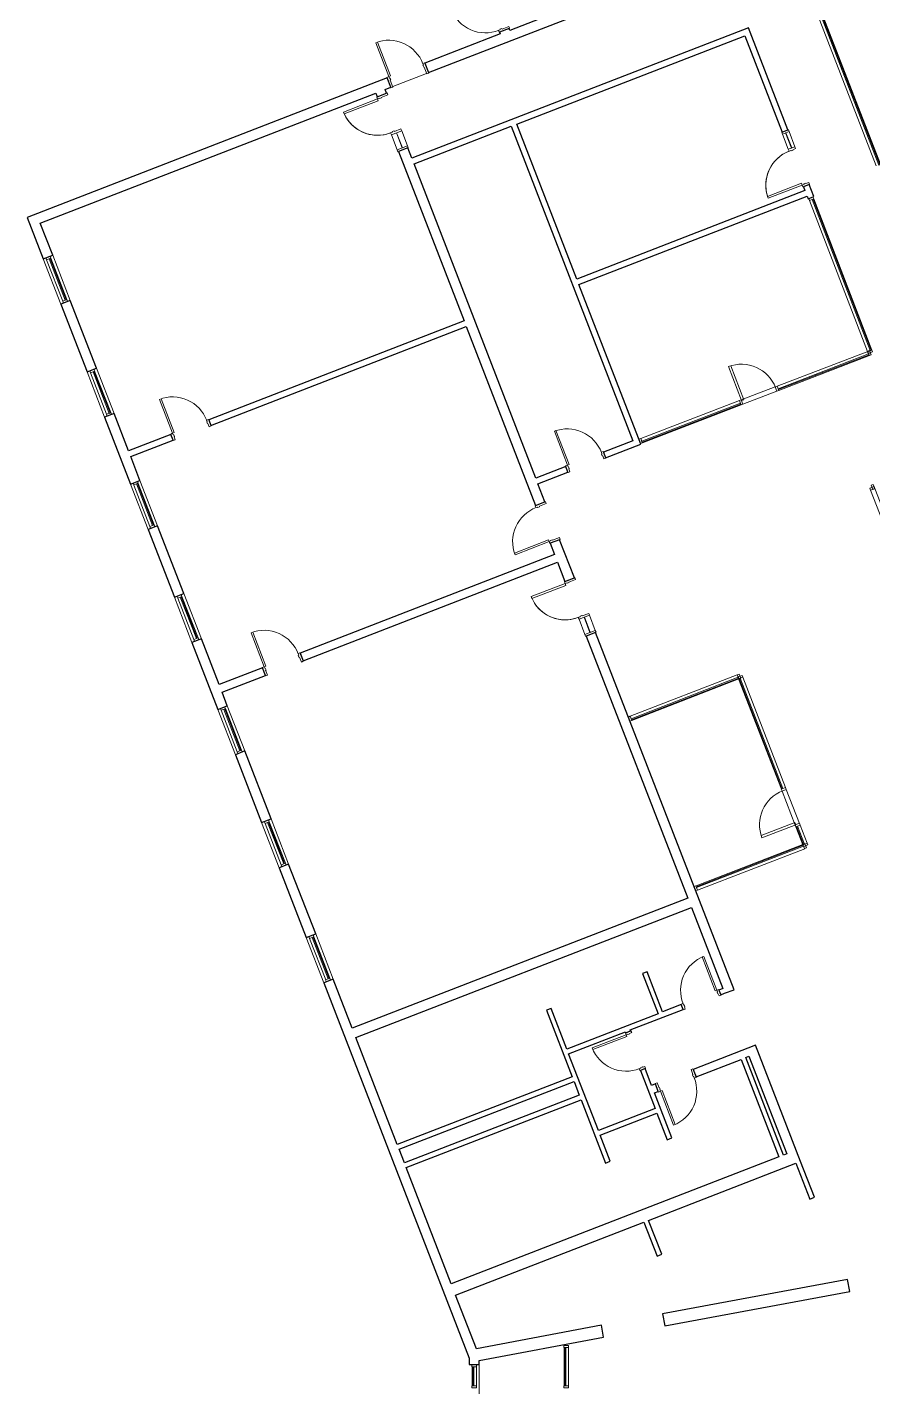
# Model space of a CAD drawing. Header units: inches. Extents: x -805 to 1035, y -5106 to -727.
# Drawn here: x -715 to 121, y -2757 to -1412 of the extents above; entities that cross this region are included whole.
import ezdxf

# ---------------------------------------------------------------- set-up
doc = ezdxf.new("R2010")
doc.units = ezdxf.units.IN
doc.header["$MEASUREMENT"] = 0
for name, color, linetype, lineweight in [('A-DOOR', 31, 'Continuous', 9), ('A-DOOR-FRAM', 31, 'Continuous', 15), ('A-FLOR', 192, 'Continuous', 9), ('A-GLAZ-CURT', 52, 'Continuous', 9), ('A-GLAZ-CWMG', 51, 'Continuous', 9), ('A-WALL', 113, 'Continuous', 9), ('I-WALL', 2, 'Continuous', 9)]:
    doc.layers.add(name, color=color, linetype=linetype, lineweight=lineweight)

# ---------------------------------------------------------------- blocks, each defined once
blk = doc.blocks.new('Rectangular Mullion - 4 1_2_ x 2_ Rectangular_CE_-5186047-LEVEL 1 - Map Export')
at = {"layer": 'A-GLAZ-CWMG', "lineweight": 15}
for p, q in [((-2, 2.25), (0, 2.25)), ((-2, -2.25), (-2, 2.25)), ((0, 2.25), (0, -2.25)), ((0, -2.25), (-2, -2.25))]:
    blk.add_line(p, q, dxfattribs=at)
blk = doc.blocks.new('System Panel - zGlazed-5186077-LEVEL 1 - Map Export')
at = {"layer": 'A-GLAZ-CURT'}
for p, q in [((19, 1.5), (-19, 1.5)), ((-19, 1.5), (-19, 0.5)), ((-19, 0.5), (19, 0.5)), ((19, 0.5), (19, 1.5))]:
    blk.add_line(p, q, dxfattribs=at)
blk = doc.blocks.new('Rectangular Mullion - 4 1_2_ x 2_ Rectangular_CE_-5147111-LEVEL 1 - Map Export')
at = {"layer": 'A-GLAZ-CWMG'}
for p, q in [((-184.1, -2718.4), (-184.1, -2756.4)), ((-179.6, -2718.4), (-179.6, -2756.4))]:
    blk.add_line(p, q, dxfattribs=at)
blk = doc.blocks.new('Rectangular Mullion - 4 1_2_ x 2_ Rectangular_CE_-5186050-LEVEL 1 - Map Export')
at = {"layer": 'A-GLAZ-CWMG', "lineweight": 15}
for p, q in [((-1, 2.25), (1, 2.25)), ((-1, -2.25), (-1, 2.25)), ((1, 2.25), (1, -2.25)), ((1, -2.25), (-1, -2.25))]:
    blk.add_line(p, q, dxfattribs=at)
blk = doc.blocks.new('System Panel - zGlazed-5186080-LEVEL 1 - Map Export')
at = {"layer": 'A-GLAZ-CURT'}
for p, q in [((9.5, 1.5), (-9.5, 1.5)), ((-9.5, 1.5), (-9.5, 0.5)), ((-9.5, 0.5), (9.5, 0.5)), ((9.5, 0.5), (9.5, 1.5))]:
    blk.add_line(p, q, dxfattribs=at)
blk = doc.blocks.new('Rectangular Mullion - 4 1_2_ x 2_ Rectangular_CE_-5147334-LEVEL 1 - Map Export')
at = {"layer": 'A-GLAZ-CWMG'}
for p, q in [((-275.1, -2737.4), (-275.1, -2756.4)), ((-270.6, -2737.4), (-270.6, -2756.4))]:
    blk.add_line(p, q, dxfattribs=at)
blk = doc.blocks.new('Door-Single_CE_ - HM Door-2_ HM Frame-5154046-LEVEL 1 - Map Export')
at = {"layer": 'A-DOOR'}
for p, q in [((16.25, -39.5), (16.25, -3.5)), ((16.25, -3.5), (18, -3.5)), ((18, -3.5), (18, -39.5)), ((18, -39.5), (16.25, -39.5))]:
    blk.add_line(p, q, dxfattribs=at)
at = {"layer": 'A-DOOR', "lineweight": 15}
for p, q in [((16.25, -39.5), (16.25, -3.5)), ((18, -3.5), (16.25, -3.5)), ((18, -3.5), (18, -39.5)), ((18, -39.5), (16.25, -39.5))]:
    blk.add_line(p, q, dxfattribs=at)
at = {"layer": 'A-DOOR'}
blk.add_arc((18, -3.5), 36, 179.5, 270, dxfattribs=at)
blk.add_arc((18, -3.5), 36, 179.5, 270, dxfattribs=at)
blk.add_arc((18, -3.5), 36, 179.5, 270, dxfattribs=at)
blk.add_arc((18, -3.5), 36, 179.5, 270, dxfattribs=at)
at = {"layer": 'A-DOOR-FRAM'}
for p, q in [((-20, 3.5), (-18, 3.5)), ((-20, -3.5), (-20, 3.5)), ((-18, 3.5), (-18, 0.25)), ((-18, 0.25), (-17.5, 0.25)), ((-17.5, 0.25), (-17.5, -1.75)), ((17.5, 0.25), (18, 0.25)), ((17.5, -1.75), (17.5, 0.25)), ((18, 3.5), (20, 3.5)), ((18, 0.25), (18, 3.5)), ((20, 3.5), (20, -3.5)), ((-18, -3.5), (-20, -3.5)), ((-18, -1.75), (-18, -3.5)), ((-17.5, -1.75), (-18, -1.75)), ((18, -1.75), (17.5, -1.75)), ((18, -3.5), (18, -1.75)), ((20, -3.5), (18, -3.5))]:
    blk.add_line(p, q, dxfattribs=at)
blk = doc.blocks.new('Door-Single_CE_ - HM Door-2_ HM Frame-5154135-LEVEL 1 - Map Export')
at = {"layer": 'A-DOOR'}
for p, q in [((16.25, -40.5), (16.25, -4.5)), ((16.25, -4.5), (18, -4.5)), ((18, -4.5), (18, -40.5)), ((18, -40.5), (16.25, -40.5))]:
    blk.add_line(p, q, dxfattribs=at)
at = {"layer": 'A-DOOR', "lineweight": 15}
for p, q in [((16.25, -40.5), (16.25, -4.5)), ((18, -4.5), (16.25, -4.5)), ((18, -4.5), (18, -40.5)), ((18, -40.5), (16.25, -40.5))]:
    blk.add_line(p, q, dxfattribs=at)
at = {"layer": 'A-DOOR'}
blk.add_arc((18, -4.5), 36, 179.5, 270, dxfattribs=at)
blk.add_arc((18, -4.5), 36, 179.5, 270, dxfattribs=at)
blk.add_arc((18, -4.5), 36, 179.5, 270, dxfattribs=at)
blk.add_arc((18, -4.5), 36, 179.5, 270, dxfattribs=at)
at = {"layer": 'A-DOOR-FRAM'}
for p, q in [((-20, 4.5), (-18, 4.5)), ((-20, -4.5), (-20, 4.5)), ((-18, 4.5), (-18, -0.75)), ((18, 4.5), (20, 4.5)), ((18, -0.75), (18, 4.5)), ((20, 4.5), (20, -4.5)), ((-18, -4.5), (-20, -4.5)), ((-18, -0.75), (-17.5, -0.75)), ((-18, -2.75), (-18, -4.5)), ((-17.5, -2.75), (-18, -2.75)), ((-17.5, -0.75), (-17.5, -2.75)), ((17.5, -0.75), (18, -0.75)), ((17.5, -2.75), (17.5, -0.75)), ((18, -2.75), (17.5, -2.75)), ((18, -4.5), (18, -2.75)), ((20, -4.5), (18, -4.5))]:
    blk.add_line(p, q, dxfattribs=at)
blk = doc.blocks.new('Door-Single_CE_ - HM Door-2_ HM Frame-5141952-LEVEL 1 - Map Export')
at = {"layer": 'A-DOOR'}
for p, q in [((18, 41.5), (16.25, 41.5)), ((16.25, 41.5), (16.25, 5.5)), ((18, 5.5), (18, 41.5)), ((16.25, 5.5), (18, 5.5))]:
    blk.add_line(p, q, dxfattribs=at)
at = {"layer": 'A-DOOR', "lineweight": 15}
for p, q in [((18, 41.5), (16.25, 41.5)), ((16.25, 41.5), (16.25, 5.5)), ((18, 5.5), (18, 41.5)), ((18, 5.5), (16.25, 5.5))]:
    blk.add_line(p, q, dxfattribs=at)
at = {"layer": 'A-DOOR'}
blk.add_arc((18, 5.5), 36, 90, 180.5, dxfattribs=at)
blk.add_arc((18, 5.5), 36, 90, 180.5, dxfattribs=at)
blk.add_arc((18, 5.5), 36, 90, 180.5, dxfattribs=at)
blk.add_arc((18, 5.5), 36, 90, 180.5, dxfattribs=at)
at = {"layer": 'A-DOOR-FRAM'}
for p, q in [((-18, 5.5), (-20, 5.5)), ((-20, 5.5), (-20, -5.5)), ((-18, 3.75), (-18, 5.5)), ((-17.5, 3.75), (-18, 3.75)), ((-18, -5.5), (-18, 1.75)), ((-18, 1.75), (-17.5, 1.75)), ((-17.5, 1.75), (-17.5, 3.75)), ((18, 3.75), (17.5, 3.75)), ((17.5, 3.75), (17.5, 1.75)), ((17.5, 1.75), (18, 1.75)), ((20, 5.5), (18, 5.5)), ((18, 5.5), (18, 3.75)), ((18, 1.75), (18, -5.5)), ((20, -5.5), (20, 5.5)), ((-20, -5.5), (-18, -5.5)), ((18, -5.5), (20, -5.5))]:
    blk.add_line(p, q, dxfattribs=at)
blk = doc.blocks.new('System Panel - zGlazed-5186082-LEVEL 1 - Map Export')
at = {"layer": 'A-GLAZ-CURT'}
for p, q in [((80.1, 1.5), (-80.1, 1.5)), ((-80.1, 1.5), (-80.1, 0.5)), ((-80.1, 0.5), (80.1, 0.5)), ((80.1, 0.5), (80.1, 1.5))]:
    blk.add_line(p, q, dxfattribs=at)
blk = doc.blocks.new('Rectangular Mullion - 4 1_2_ x 2_ Rectangular_CE_-5157360-LEVEL 1 - Map Export')
at = {"layer": 'A-GLAZ-CWMG'}
for p, q in [((116.2, -1733.4), (58.8, -1583.8)), ((120.4, -1731.8), (63, -1582.2))]:
    blk.add_line(p, q, dxfattribs=at)
blk = doc.blocks.new('Rectangular Mullion - 4 1_2_ x 2_ Rectangular_CE_-5186048-LEVEL 1 - Map Export')
at = {"layer": 'A-GLAZ-CWMG', "lineweight": 15}
for p, q in [((0, 2.25), (-2, 2.25)), ((-2, 2.25), (-2, -2.25)), ((0, -2.25), (0, 2.25)), ((-2, -2.25), (0, -2.25))]:
    blk.add_line(p, q, dxfattribs=at)
blk = doc.blocks.new('System Panel - zGlazed-5186083-LEVEL 1 - Map Export')
at = {"layer": 'A-GLAZ-CURT'}
for p, q in [((48, 1.5), (-48, 1.5)), ((-48, 1.5), (-48, 0.5)), ((-48, 0.5), (48, 0.5)), ((48, 0.5), (48, 1.5))]:
    blk.add_line(p, q, dxfattribs=at)
blk = doc.blocks.new('Rectangular Mullion - 4 1_2_ x 2_ Rectangular_CE_-5163534-LEVEL 1 - Map Export')
at = {"layer": 'A-GLAZ-CWMG'}
for p, q in [((26.7, -1767.5), (116.4, -1733.1)), ((28.3, -1771.7), (118, -1737.3))]:
    blk.add_line(p, q, dxfattribs=at)
blk = doc.blocks.new('System Panel - zGlazed-5186084-LEVEL 1 - Map Export')
at = {"layer": 'A-GLAZ-CURT'}
for p, q in [((56.8, 1.5), (-56.8, 1.5)), ((-56.8, 1.5), (-56.8, 0.5)), ((-56.8, 0.5), (56.8, 0.5)), ((56.8, 0.5), (56.8, 1.5))]:
    blk.add_line(p, q, dxfattribs=at)
blk = doc.blocks.new('Rectangular Mullion - 4 1_2_ x 2_ Rectangular_CE_-5158682-LEVEL 1 - Map Export')
at = {"layer": 'A-GLAZ-CWMG'}
for p, q in [((52.3, -2220.9), (-53.5, -2261.9)), ((54, -2225.1), (-51.9, -2266.1))]:
    blk.add_line(p, q, dxfattribs=at)
blk = doc.blocks.new('Rectangular Mullion - 4 1_2_ x 2_ Rectangular_CE_-5163359-LEVEL 1 - Map Export')
at = {"layer": 'A-GLAZ-CWMG'}
for p, q in [((162.9, -1970.5), (123.4, -1868.8)), ((158.7, -1972.2), (119.2, -1870.4))]:
    blk.add_line(p, q, dxfattribs=at)
blk = doc.blocks.new('Door-Single_CE_ - HM Door-2_ HM Frame-5141001-LEVEL 1 - Map Export')
at = {"layer": 'A-DOOR'}
for p, q in [((16.25, -41.5), (16.25, -5.5)), ((16.25, -5.5), (18, -5.5)), ((18, -5.5), (18, -41.5)), ((18, -41.5), (16.25, -41.5))]:
    blk.add_line(p, q, dxfattribs=at)
at = {"layer": 'A-DOOR', "lineweight": 15}
for p, q in [((16.25, -41.5), (16.25, -5.5)), ((18, -5.5), (16.25, -5.5)), ((18, -5.5), (18, -41.5)), ((18, -41.5), (16.25, -41.5))]:
    blk.add_line(p, q, dxfattribs=at)
at = {"layer": 'A-DOOR'}
blk.add_arc((18, -5.5), 36, 179.5, 270, dxfattribs=at)
blk.add_arc((18, -5.5), 36, 179.5, 270, dxfattribs=at)
blk.add_arc((18, -5.5), 36, 179.5, 270, dxfattribs=at)
blk.add_arc((18, -5.5), 36, 179.5, 270, dxfattribs=at)
at = {"layer": 'A-DOOR-FRAM'}
for p, q in [((-20, 5.5), (-18, 5.5)), ((-20, -5.5), (-20, 5.5)), ((-18, 5.5), (-18, -1.75)), ((18, 5.5), (20, 5.5)), ((18, -1.75), (18, 5.5)), ((20, 5.5), (20, -5.5)), ((-18, -5.5), (-20, -5.5)), ((-18, -1.75), (-17.5, -1.75)), ((-18, -3.75), (-18, -5.5)), ((-17.5, -3.75), (-18, -3.75)), ((-17.5, -1.75), (-17.5, -3.75)), ((17.5, -1.75), (18, -1.75)), ((17.5, -3.75), (17.5, -1.75)), ((18, -3.75), (17.5, -3.75)), ((18, -5.5), (18, -3.75)), ((20, -5.5), (18, -5.5))]:
    blk.add_line(p, q, dxfattribs=at)
blk = doc.blocks.new('Door-Single-Sidelite_CE_ - WD Door-2_ HM Frame-Sidelite-5142881-LEVEL 1 - Map Export')
at = {"layer": 'A-DOOR'}
for p, q in [((18, 41.5), (16, 41.5)), ((16, 41.5), (16, 5.5)), ((18, 5.5), (18, 41.5)), ((16, 5.5), (18, 5.5))]:
    blk.add_line(p, q, dxfattribs=at)
at = {"layer": 'A-DOOR', "lineweight": 15}
for p, q in [((-20, 0.125), (-36, 0.125)), ((-36, 0.125), (-36, -0.125)), ((-20, -0.125), (-20, 0.125)), ((-36, -0.125), (-20, -0.125))]:
    blk.add_line(p, q, dxfattribs=at)
at = {"layer": 'A-DOOR'}
for start, end in [(93.210272, 180.5), (90, 179.5)]:
    blk.add_arc((18, 5.5), 36, start, end, dxfattribs=at)
at = {"layer": 'A-DOOR-FRAM'}
for p, q in [((-36, 5.5), (-38, 5.5)), ((-38, 5.5), (-38, -5.5)), ((-36, -5.5), (-36, 5.5)), ((-18, 5.5), (-20, 5.5)), ((-20, 5.5), (-20, -5.5)), ((-18, 3.5), (-18, 5.5)), ((-17.5, 3.5), (-18, 3.5)), ((-18, -5.5), (-18, 1.5)), ((-18, 1.5), (-17.5, 1.5)), ((-17.5, 1.5), (-17.5, 3.5)), ((18, 3.5), (17.5, 3.5)), ((17.5, 3.5), (17.5, 1.5)), ((17.5, 1.5), (18, 1.5)), ((20, 5.5), (18, 5.5)), ((18, 5.5), (18, 3.5)), ((18, 1.5), (18, -5.5)), ((20, -5.5), (20, 5.5)), ((-38, -5.5), (-36, -5.5)), ((-20, -5.5), (-18, -5.5)), ((18, -5.5), (20, -5.5))]:
    blk.add_line(p, q, dxfattribs=at)
at = {"layer": 'A-DOOR-FRAM', "lineweight": 9}
for p, q in [((-36, 5.5), (-20, 5.5)), ((-20, -5.5), (-36, -5.5))]:
    blk.add_line(p, q, dxfattribs=at)
blk = doc.blocks.new('Door-Single_CE_ - HM Door-2_ HM Frame-5141171-LEVEL 1 - Map Export')
at = {"layer": 'A-DOOR'}
for p, q in [((18, 39), (16.25, 39)), ((16.25, 39), (16.25, 3)), ((18, 3), (18, 39)), ((16.25, 3), (18, 3))]:
    blk.add_line(p, q, dxfattribs=at)
at = {"layer": 'A-DOOR', "lineweight": 15}
for p, q in [((18, 39), (16.25, 39)), ((16.25, 39), (16.25, 3)), ((18, 3), (18, 39)), ((18, 3), (16.25, 3))]:
    blk.add_line(p, q, dxfattribs=at)
at = {"layer": 'A-DOOR'}
blk.add_arc((18, 3), 36, 90, 180.5, dxfattribs=at)
blk.add_arc((18, 3), 36, 90, 180.5, dxfattribs=at)
blk.add_arc((18, 3), 36, 90, 180.5, dxfattribs=at)
blk.add_arc((18, 3), 36, 90, 180.5, dxfattribs=at)
at = {"layer": 'A-DOOR-FRAM'}
for p, q in [((-18, 3), (-20, 3)), ((-20, 3), (-20, -3)), ((-18, 1.25), (-18, 3)), ((-17.5, 1.25), (-18, 1.25)), ((-17.5, -0.75), (-17.5, 1.25)), ((18, 1.25), (17.5, 1.25)), ((17.5, 1.25), (17.5, -0.75)), ((20, 3), (18, 3)), ((18, 3), (18, 1.25)), ((20, -3), (20, 3)), ((-20, -3), (-18, -3)), ((-18, -3), (-18, -0.75)), ((-18, -0.75), (-17.5, -0.75)), ((17.5, -0.75), (18, -0.75)), ((18, -0.75), (18, -3)), ((18, -3), (20, -3))]:
    blk.add_line(p, q, dxfattribs=at)
blk = doc.blocks.new('Door-Single_CE_ - HM Door-2_ HM Frame-5141589-LEVEL 1 - Map Export')
at = {"layer": 'A-DOOR'}
for p, q in [((18, 40.5), (16.25, 40.5)), ((16.25, 40.5), (16.25, 4.5)), ((18, 4.5), (18, 40.5)), ((16.25, 4.5), (18, 4.5))]:
    blk.add_line(p, q, dxfattribs=at)
at = {"layer": 'A-DOOR', "lineweight": 15}
for p, q in [((18, 40.5), (16.25, 40.5)), ((16.25, 40.5), (16.25, 4.5)), ((18, 4.5), (18, 40.5)), ((18, 4.5), (16.25, 4.5))]:
    blk.add_line(p, q, dxfattribs=at)
at = {"layer": 'A-DOOR'}
blk.add_arc((18, 4.5), 36, 90, 180.5, dxfattribs=at)
blk.add_arc((18, 4.5), 36, 90, 180.5, dxfattribs=at)
blk.add_arc((18, 4.5), 36, 90, 180.5, dxfattribs=at)
blk.add_arc((18, 4.5), 36, 90, 180.5, dxfattribs=at)
at = {"layer": 'A-DOOR-FRAM'}
for p, q in [((-18, 4.5), (-20, 4.5)), ((-20, 4.5), (-20, -4.5)), ((-18, 2.75), (-18, 4.5)), ((-17.5, 2.75), (-18, 2.75)), ((-18, -4.5), (-18, 0.75)), ((-18, 0.75), (-17.5, 0.75)), ((-17.5, 0.75), (-17.5, 2.75)), ((18, 2.75), (17.5, 2.75)), ((17.5, 2.75), (17.5, 0.75)), ((17.5, 0.75), (18, 0.75)), ((20, 4.5), (18, 4.5)), ((18, 4.5), (18, 2.75)), ((18, 0.75), (18, -4.5)), ((20, -4.5), (20, 4.5)), ((-20, -4.5), (-18, -4.5)), ((18, -4.5), (20, -4.5))]:
    blk.add_line(p, q, dxfattribs=at)
blk = doc.blocks.new('CW-Single_CE_ - Medium Style-5186091-LEVEL 1 - Map Export')
at = {"layer": 'A-DOOR', "lineweight": 15}
for p, q in [((-18, 37.5), (-18, 1.5)), ((-15.5, 37.5), (-18, 37.5)), ((-15.5, 1.5), (-15.5, 37.5)), ((-18, 1.5), (-15.5, 1.5))]:
    blk.add_line(p, q, dxfattribs=at)
at = {"layer": 'A-DOOR'}
blk.add_arc((-18, 1.5), 36, 360, 90, dxfattribs=at)
blk = doc.blocks.new('Rectangular Mullion - 4 1_2_ x 2_ Rectangular_CE_-5163591-LEVEL 1 - Map Export')
at = {"layer": 'A-GLAZ-CWMG'}
for p, q in [((-8.7, -1781.1), (24.9, -1768.2)), ((-7.1, -1785.3), (26.5, -1772.4))]:
    blk.add_line(p, q, dxfattribs=at)
blk = doc.blocks.new('System Panel - zGlazed-5186092-LEVEL 1 - Map Export')
at = {"layer": 'A-GLAZ-CURT'}
for p, q in [((52.3, 1.5), (-52.3, 1.5)), ((-52.3, 1.5), (-52.3, 0.5)), ((-52.3, 0.5), (52.3, 0.5)), ((52.3, 0.5), (52.3, 1.5))]:
    blk.add_line(p, q, dxfattribs=at)
blk = doc.blocks.new('Rectangular Mullion - 4 1_2_ x 2_ Rectangular_CE_-5163593-LEVEL 1 - Map Export')
at = {"layer": 'A-GLAZ-CWMG'}
for p, q in [((-108.2, -1819.3), (-10.6, -1781.8)), ((-106.6, -1823.5), (-9, -1786))]:
    blk.add_line(p, q, dxfattribs=at)
blk = doc.blocks.new('Door-Single-Sidelite_CE_ - WD Door-2_ HM Frame-Sidelite-5163765-LEVEL 1 - Map Export')
at = {"layer": 'A-DOOR', "lineweight": 15}
for p, q in [((-36, -0.125), (-36, 0.125)), ((-36, 0.125), (-20, 0.125)), ((-20, 0.125), (-20, -0.125)), ((-20, -0.125), (-36, -0.125))]:
    blk.add_line(p, q, dxfattribs=at)
at = {"layer": 'A-DOOR'}
for p, q in [((16, -3.5), (18, -3.5)), ((16, -39.5), (16, -3.5)), ((18, -3.5), (18, -39.5)), ((18, -39.5), (16, -39.5))]:
    blk.add_line(p, q, dxfattribs=at)
for start, end in [(179.5, 266.789728), (180.5, 270)]:
    blk.add_arc((18, -3.5), 36, start, end, dxfattribs=at)
at = {"layer": 'A-DOOR-FRAM'}
for p, q in [((-38, 3.5), (-36, 3.5)), ((-38, -3.5), (-38, 3.5)), ((-36, 3.5), (-36, -3.5)), ((-20, 3.5), (-18, 3.5)), ((-20, -3.5), (-20, 3.5)), ((-18, 3.5), (-18, 0.5)), ((-18, 0.5), (-17.5, 0.5)), ((-17.5, 0.5), (-17.5, -1.5)), ((17.5, 0.5), (18, 0.5)), ((17.5, -1.5), (17.5, 0.5)), ((18, 3.5), (20, 3.5)), ((18, 0.5), (18, 3.5)), ((20, 3.5), (20, -3.5)), ((-36, -3.5), (-38, -3.5)), ((-18, -3.5), (-20, -3.5)), ((-18, -1.5), (-18, -3.5)), ((-17.5, -1.5), (-18, -1.5)), ((18, -1.5), (17.5, -1.5)), ((18, -3.5), (18, -1.5)), ((20, -3.5), (18, -3.5))]:
    blk.add_line(p, q, dxfattribs=at)
at = {"layer": 'A-DOOR-FRAM', "lineweight": 9}
for p, q in [((-20, 3.5), (-36, 3.5)), ((-36, -3.5), (-20, -3.5))]:
    blk.add_line(p, q, dxfattribs=at)
blk = doc.blocks.new('System Panel - zGlazed-5186093-LEVEL 1 - Map Export')
at = {"layer": 'A-GLAZ-CURT'}
for p, q in [((103.6, 1.5), (-103.6, 1.5)), ((-103.6, 1.5), (-103.6, 0.5)), ((-103.6, 0.5), (103.6, 0.5)), ((103.6, 0.5), (103.6, 1.5))]:
    blk.add_line(p, q, dxfattribs=at)
blk = doc.blocks.new('Rectangular Mullion - 4 1_2_ x 2_ Rectangular_CE_-5163865-LEVEL 1 - Map Export')
at = {"layer": 'A-GLAZ-CWMG'}
for p, q in [((124.8, -1549.7), (50, -1356.6)), ((129, -1548.1), (54.2, -1355))]:
    blk.add_line(p, q, dxfattribs=at)
blk = doc.blocks.new('System Panel - zGlazed-5186063-LEVEL 1 - Map Export')
at = {"layer": 'A-GLAZ-CURT'}
for p, q in [((22, 1.5), (-22, 1.5)), ((-22, 1.5), (-22, 0.5)), ((-22, 0.5), (22, 0.5)), ((22, 0.5), (22, 1.5))]:
    blk.add_line(p, q, dxfattribs=at)
blk = doc.blocks.new('Rectangular Mullion - 4 1_2_ x 2_ Rectangular_CE_-5142176-LEVEL 1 - Map Export')
at = {"layer": 'A-GLAZ-CWMG'}
for p, q in [((891.3, -2940.1), (891.3, -2896.1)), ((895.8, -2940.1), (895.8, -2896.1))]:
    blk.add_line(p, q, dxfattribs=at)
blk = doc.blocks.new('Rectangular Mullion - 4 1_2_ x 2_ Rectangular_CE_-5186064-LEVEL 1 - Map Export')
at = {"layer": 'A-GLAZ-CWMG', "lineweight": 15}
for p, q in [((-2, 2.25), (0, 2.25)), ((-2, -2.25), (-2, 2.25)), ((0, 2.25), (0, -2.25)), ((0, -2.25), (-2, -2.25))]:
    blk.add_line(p, q, dxfattribs=at)
blk = doc.blocks.new('Rectangular Mullion - 4 1_2_ x 2_ Rectangular_CE_-5186065-LEVEL 1 - Map Export')
at = {"layer": 'A-GLAZ-CWMG', "lineweight": 15}
for p, q in [((0, 2.25), (-2, 2.25)), ((-2, 2.25), (-2, -2.25)), ((0, -2.25), (0, 2.25)), ((-2, -2.25), (0, -2.25))]:
    blk.add_line(p, q, dxfattribs=at)
blk = doc.blocks.new('System Panel - zGlazed-5189260-LEVEL 1 - Map Export')
at = {"layer": 'A-GLAZ-CURT'}
for p, q in [((58.5, 1.5), (-58.5, 1.5)), ((-58.5, 1.5), (-58.5, 0.5)), ((-58.5, 0.5), (58.5, 0.5)), ((58.5, 0.5), (58.5, 1.5))]:
    blk.add_line(p, q, dxfattribs=at)
blk = doc.blocks.new('Rectangular Mullion - 4 1_2_ x 2_ Rectangular_CE_-5189258-LEVEL 1 - Map Export')
at = {"layer": 'A-GLAZ-CWMG'}
for p, q in [((-11.4, -2057.1), (30.9, -2166.2)), ((-7.2, -2055.5), (35.1, -2164.5))]:
    blk.add_line(p, q, dxfattribs=at)

msp = doc.modelspace()

# ---------------------------------------------------------------- linework, layer by layer
at = {"layer": 'A-FLOR'}
for p, q in [((-320, -1458.2), (-353.5, -1471.2)), ((-267.9, -2735.4), (-267.9, -2854.4))]:
    msp.add_line(p, q, dxfattribs=at)
at = {"layer": 'A-WALL', "lineweight": 25}
for p, q in [((-176.7, -1391.9), (-237.7, -1415.6)), ((-318.1, -1457.4), (-173, -1401.2)), ((-1.7, -1413.1), (-334.6, -1542.1)), ((-247.1, -1419.2), (-321.7, -1448.1)), ((-238.5, -1413.7), (-247.8, -1417.3)), ((-247.8, -1417.3), (-247.1, -1419.2)), ((-237.7, -1415.6), (-238.5, -1413.7)), ((-230.9, -1508.4), (-5.2, -1420.9)), ((-5.2, -1420.9), (31.8, -1516.3)), ((37.4, -1514.1), (-1.7, -1413.1)), ((-321.7, -1448.1), (-318.1, -1457.4)), ((-359, -1462.6), (-715.1, -1600.6)), ((-355.4, -1471.9), (-359, -1462.6)), ((-702.2, -1606.3), (-370.3, -1477.7)), ((-370.3, -1477.7), (-368.9, -1481.4)), ((-368.9, -1481.4), (-359.6, -1477.8)), ((-361, -1474.1), (-355.4, -1471.9)), ((-359.6, -1477.8), (-361, -1474.1)), ((-332.4, -1547.7), (-236.5, -1510.5)), ((-236.5, -1510.5), (-116, -1821.5)), ((-171.5, -1661.6), (-230.9, -1508.4)), ((31.8, -1516.3), (37.4, -1514.1)), ((-338.6, -1531.9), (-347.9, -1535.5)), ((-334.6, -1542.1), (-338.6, -1531.9)), ((-347.9, -1535.5), (-283, -1703)), ((-212.1, -1858.4), (-332.4, -1547.7)), ((58.4, -1568.2), (52.8, -1570.3)), ((52.8, -1570.3), (54.2, -1574.1)), ((62.9, -1580), (58.4, -1568.2)), ((54.2, -1574.1), (-171.5, -1661.6)), ((-169.3, -1667.1), (56.4, -1579.7)), ((56.4, -1579.7), (57.3, -1582.2)), ((57.3, -1582.2), (62.9, -1580)), ((-715.1, -1600.6), (-699.2, -1641.6)), ((-689.9, -1638), (-702.2, -1606.3)), ((-699.2, -1641.6), (-689.9, -1638)), ((-108.2, -1824.9), (-169.3, -1667.1)), ((-672.6, -1682.7), (-681.9, -1686.4)), ((-681.9, -1686.4), (-655.9, -1753.5)), ((-646.6, -1749.9), (-672.6, -1682.7)), ((-283, -1703), (-535.6, -1800.9)), ((-533.5, -1806.5), (-280.8, -1708.6)), ((-280.8, -1708.6), (-212.2, -1885.7)), ((-655.9, -1753.5), (-646.6, -1749.9)), ((-629.2, -1794.6), (-638.5, -1798.2)), ((-638.5, -1798.2), (-612.9, -1864.4)), ((-614.9, -1831.6), (-629.2, -1794.6)), ((-535.6, -1800.9), (-533.5, -1806.5)), ((-572.9, -1815.3), (-614.9, -1831.6)), ((-570.8, -1820.9), (-572.9, -1815.3)), ((-612.7, -1837.2), (-570.8, -1820.9)), ((-116, -1821.5), (-145.1, -1832.7)), ((-142.9, -1838.3), (-108.2, -1824.9)), ((-603.6, -1860.8), (-612.7, -1837.2)), ((-145.1, -1832.7), (-142.9, -1838.3)), ((-182.4, -1847), (-212.1, -1858.4)), ((-209.9, -1864), (-180.3, -1852.6)), ((-180.3, -1852.6), (-182.4, -1847)), ((-612.9, -1864.4), (-603.6, -1860.8)), ((-202.9, -1882.1), (-209.9, -1864)), ((-212.2, -1885.7), (-202.9, -1882.1)), ((-586.2, -1905.6), (-595.5, -1909.2)), ((-595.5, -1909.2), (-569.5, -1976.3)), ((-560.2, -1972.7), (-586.2, -1905.6)), ((-188.4, -1919.4), (-197.7, -1923)), ((-197.7, -1923), (-193.4, -1934.2)), ((-173.8, -1957), (-188.4, -1919.4)), ((-193.4, -1934.2), (-445.1, -2031.7)), ((-442.2, -2039.2), (-190.5, -1941.6)), ((-190.5, -1941.6), (-183.2, -1960.6)), ((-183.2, -1960.6), (-173.8, -1957)), ((-569.5, -1976.3), (-560.2, -1972.7)), ((-152.9, -2011.1), (-162.2, -2014.7)), ((-162.2, -2014.7), (-61.7, -2273.9)), ((-15.9, -2364.5), (-152.9, -2011.1)), ((-542.8, -2017.5), (-552.2, -2021.1)), ((-552.2, -2021.1), (-526.5, -2087.3)), ((-525.3, -2062.8), (-542.8, -2017.5)), ((-445.1, -2031.7), (-442.2, -2039.2)), ((-482.4, -2046.2), (-525.3, -2062.8)), ((-522.4, -2070.2), (-479.5, -2053.6)), ((-479.5, -2053.6), (-482.4, -2046.2)), ((-517.2, -2083.7), (-522.4, -2070.2)), ((-526.5, -2087.3), (-517.2, -2083.7)), ((-499.8, -2128.4), (-509.2, -2132.1)), ((-509.2, -2132.1), (-483.2, -2199.2)), ((-473.8, -2195.6), (-499.8, -2128.4)), ((-483.2, -2199.2), (-473.8, -2195.6)), ((-456.5, -2240.3), (-465.8, -2243.9)), ((-465.8, -2243.9), (-439.1, -2312.9)), ((-429.7, -2309.3), (-456.5, -2240.3)), ((-61.7, -2273.9), (-393.6, -2402.5)), ((-390, -2411.9), (-58.1, -2283.2)), ((-58.1, -2283.2), (-27.1, -2363.4)), ((-439.1, -2312.9), (-429.7, -2309.3)), ((-412.4, -2354.1), (-421.7, -2357.7)), ((-421.7, -2357.7), (-277.9, -2728.9)), ((-393.6, -2402.5), (-412.4, -2354.1)), ((-25.2, -2368.1), (-15.9, -2364.5)), ((-349, -2517.7), (-390, -2411.9)), ((5.3, -2419.4), (-56.4, -2443.3)), ((49.9, -2534.4), (5.3, -2419.4)), ((-53.5, -2450.8), (-9, -2433.5)), ((-4.3, -2431.7), (-1.1, -2430.4)), ((-1.1, -2430.4), (36.3, -2526.8)), ((-56.4, -2443.3), (-53.5, -2450.8)), ((-93.7, -2457.8), (-97.4, -2459.2)), ((-90.8, -2465.2), (-93.7, -2457.8)), ((-94.5, -2466.7), (-90.8, -2465.2)), ((-342, -2535.9), (-347.2, -2522.4)), ((36.3, -2526.8), (33, -2528.1)), ((-295.6, -2655.5), (-340.1, -2540.5)), ((28.3, -2529.9), (-295.6, -2655.5)), ((-100.4, -2592.7), (45.3, -2536.2)), ((-291.3, -2666.6), (-105.1, -2594.5)), ((96.4, -2651.2), (-86.5, -2685.2)), ((98.6, -2663), (96.4, -2651.2)), ((-270.8, -2719.6), (-291.3, -2666.6)), ((-84.3, -2697), (98.6, -2663)), ((-86.5, -2685.2), (-84.3, -2697)), ((-147.1, -2696.5), (-270.8, -2719.6)), ((-144.9, -2708.3), (-147.1, -2696.5)), ((-267.9, -2731.2), (-144.9, -2708.3)), ((-277.9, -2728.9), (-277.9, -2735.4)), ((-277.9, -2735.4), (-267.9, -2735.4)), ((-267.9, -2735.4), (-267.9, -2731.2))]:
    msp.add_line(p, q, dxfattribs=at)
at = {"layer": 'A-WALL'}
for p, q in [((-689.9, -1638), (-672.6, -1682.7)), ((-681.9, -1686.4), (-699.2, -1641.6)), ((-638.5, -1798.2), (-655.9, -1753.5)), ((-646.6, -1749.9), (-629.2, -1794.6)), ((-595.5, -1909.2), (-612.9, -1864.4)), ((-603.6, -1860.8), (-586.2, -1905.6)), ((-552.2, -2021.1), (-569.5, -1976.3)), ((-560.2, -1972.7), (-542.8, -2017.5)), ((-517.2, -2083.7), (-499.8, -2128.4)), ((-509.2, -2132.1), (-526.5, -2087.3)), ((-465.8, -2243.9), (-483.2, -2199.2)), ((-473.8, -2195.6), (-456.5, -2240.3)), ((-421.7, -2357.7), (-439.1, -2312.9)), ((-429.7, -2309.3), (-412.4, -2354.1))]:
    msp.add_line(p, q, dxfattribs=at)
at = {"layer": 'I-WALL', "lineweight": 25}
for p, q in [((-101.8, -2346.8), (-106.5, -2348.6)), ((-106.5, -2348.6), (-91.1, -2388.3)), ((-86.5, -2386.5), (-101.8, -2346.8)), ((-27.1, -2363.4), (-30.8, -2364.9)), ((-30.8, -2364.9), (-29, -2369.5)), ((-68.1, -2379.3), (-86.5, -2386.5)), ((-66.3, -2384), (-68.1, -2379.3)), ((-29, -2369.5), (-25.2, -2368.1)), ((-196.8, -2383.1), (-201.5, -2384.9)), ((-201.5, -2384.9), (-176, -2450.7)), ((-181.3, -2423.2), (-196.8, -2383.1)), ((-91.1, -2388.3), (-181.3, -2423.2)), ((-118.7, -2404.3), (-66.3, -2384)), ((-179.5, -2427.9), (-123.4, -2406.1)), ((-123.4, -2406.1), (-123, -2407.1)), ((-123, -2407.1), (-118.3, -2405.2)), ((-118.3, -2405.2), (-118.7, -2404.3)), ((-150.1, -2503.7), (-179.5, -2427.9)), ((-9, -2433.5), (28.3, -2529.9)), ((33, -2528.1), (-4.3, -2431.7)), ((-103.9, -2442.5), (-108.5, -2444.3)), ((-108.5, -2444.3), (-94, -2482)), ((-97.4, -2459.2), (-103.9, -2442.5)), ((-176, -2450.7), (-349, -2517.7)), ((-347.2, -2522.4), (-174.2, -2455.3)), ((-174.2, -2455.3), (-169, -2468.8)), ((-169, -2468.8), (-342, -2535.9)), ((-340.1, -2540.5), (-167.2, -2473.5)), ((-167.2, -2473.5), (-143, -2536)), ((-77.3, -2511.1), (-94.5, -2466.7)), ((-94, -2482), (-150.1, -2503.7)), ((-148.3, -2508.4), (-92.2, -2486.6)), ((-92.2, -2486.6), (-82, -2512.9)), ((-138.3, -2534.2), (-148.3, -2508.4)), ((-82, -2512.9), (-77.3, -2511.1)), ((-143, -2536), (-138.3, -2534.2)), ((45.3, -2536.2), (59, -2571.6)), ((63.7, -2569.8), (49.9, -2534.4)), ((59, -2571.6), (63.7, -2569.8)), ((-105.1, -2594.5), (-92, -2628)), ((-87.4, -2626.2), (-100.4, -2592.7)), ((-92, -2628), (-87.4, -2626.2))]:
    msp.add_line(p, q, dxfattribs=at)

# ---------------------------------------------------------------- block references
at = {"layer": 'A-DOOR'}
for name, p, rotation in [('Door-Single_CE_ - HM Door-2_ HM Frame-5141952-LEVEL 1 - Map Export', (-250.3, -1396.9), 111.1831562176395), ('Door-Single_CE_ - HM Door-2_ HM Frame-5141001-LEVEL 1 - Map Export', (-338.6, -1460), 201.1831562176385), ('Door-Single-Sidelite_CE_ - WD Door-2_ HM Frame-Sidelite-5142881-LEVEL 1 - Map Export', (-357, -1498.2), 111.1831562176384), ('Door-Single-Sidelite_CE_ - WD Door-2_ HM Frame-Sidelite-5163765-LEVEL 1 - Map Export', (48.3, -1550.6), 291.1831562176384), ('Door-Single_CE_ - HM Door-2_ HM Frame-5154046-LEVEL 1 - Map Export', (-553.2, -1810.9), 201.1831562176383), ('Door-Single_CE_ - HM Door-2_ HM Frame-5154046-LEVEL 1 - Map Export', (-162.7, -1842.6), 201), ('Door-Single_CE_ - HM Door-2_ HM Frame-5141001-LEVEL 1 - Map Export', (-200.3, -1902.5), 291.1831562176384), ('Door-Single-Sidelite_CE_ - WD Door-2_ HM Frame-Sidelite-5142881-LEVEL 1 - Map Export', (-171.3, -1977.5), 111.1831562176384), ('Door-Single_CE_ - HM Door-2_ HM Frame-5154135-LEVEL 1 - Map Export', (-462.3, -2042.7), 201.1831562176383), ('Door-Single_CE_ - HM Door-2_ HM Frame-5141171-LEVEL 1 - Map Export', (-48.5, -2374.4), 21.18315621763925), ('Door-Single_CE_ - HM Door-2_ HM Frame-5141171-LEVEL 1 - Map Export', (-113.4, -2424.8), 111.1831562176384), ('Door-Single_CE_ - HM Door-2_ HM Frame-5141589-LEVEL 1 - Map Export', (-73.6, -2454.3), 201.1831562176383)]:
    msp.add_blockref(name, p, dxfattribs=dict(at, rotation=rotation))
at = {"layer": 'A-DOOR', "lineweight": 15}
for p, rotation in [((8.9, -1776.8), 21), ((40.2, -2184), 111.1831562176384)]:
    msp.add_blockref('CW-Single_CE_ - Medium Style-5186091-LEVEL 1 - Map Export', p, dxfattribs=dict(at, rotation=rotation))
at = {"layer": 'A-GLAZ-CURT'}
for name, p, rotation in [('System Panel - zGlazed-5186093-LEVEL 1 - Map Export', (89.5, -1452.4), 291.1831562176385), ('System Panel - zGlazed-5186082-LEVEL 1 - Map Export', (89.6, -1657.8), 291.0000000000001), ('System Panel - zGlazed-5186063-LEVEL 1 - Map Export', (-685.9, -1662.2), 291.1831562176398), ('System Panel - zGlazed-5186083-LEVEL 1 - Map Export', (72.3, -1752.4), 201), ('System Panel - zGlazed-5186063-LEVEL 1 - Map Export', (-642.5, -1774.1), 291.1831562176398), ('System Panel - zGlazed-5186092-LEVEL 1 - Map Export', (-58.6, -1802.7), 201), ('System Panel - zGlazed-5186063-LEVEL 1 - Map Export', (-599.5, -1885), 291.1831562176398), ('System Panel - zGlazed-5186063-LEVEL 1 - Map Export', (-556.2, -1996.9), 291.1831562176398), ('System Panel - zGlazed-5186084-LEVEL 1 - Map Export', (-64.8, -2075.6), 201.1831562176384), ('System Panel - zGlazed-5189260-LEVEL 1 - Map Export', (11.8, -2110.8), 111.1831562176384), ('System Panel - zGlazed-5186063-LEVEL 1 - Map Export', (-513.2, -2107.9), 291.1831562176398), ('System Panel - zGlazed-5186063-LEVEL 1 - Map Export', (-469.8, -2219.8), 291.1831562176398), ('System Panel - zGlazed-5186080-LEVEL 1 - Map Export', (50.8, -2211.5), 111.1831562176384), ('System Panel - zGlazed-5186084-LEVEL 1 - Map Export', (0.2, -2243.5), 21.18315621763835), ('System Panel - zGlazed-5186063-LEVEL 1 - Map Export', (-425.7, -2333.5), 291.1831562176398), ('System Panel - zGlazed-5186077-LEVEL 1 - Map Export', (-181.9, -2737.4), 89.99999999999991), ('System Panel - zGlazed-5186080-LEVEL 1 - Map Export', (-272.9, -2746.9), 90.0000000000001)]:
    msp.add_blockref(name, p, dxfattribs=dict(at, rotation=rotation))
at = {"layer": 'A-GLAZ-CWMG'}
for name in ['Rectangular Mullion - 4 1_2_ x 2_ Rectangular_CE_-5163865-LEVEL 1 - Map Export', 'Rectangular Mullion - 4 1_2_ x 2_ Rectangular_CE_-5157360-LEVEL 1 - Map Export', 'Rectangular Mullion - 4 1_2_ x 2_ Rectangular_CE_-5163534-LEVEL 1 - Map Export', 'Rectangular Mullion - 4 1_2_ x 2_ Rectangular_CE_-5163591-LEVEL 1 - Map Export', 'Rectangular Mullion - 4 1_2_ x 2_ Rectangular_CE_-5163593-LEVEL 1 - Map Export', 'Rectangular Mullion - 4 1_2_ x 2_ Rectangular_CE_-5163359-LEVEL 1 - Map Export', 'Rectangular Mullion - 4 1_2_ x 2_ Rectangular_CE_-5189258-LEVEL 1 - Map Export', 'Rectangular Mullion - 4 1_2_ x 2_ Rectangular_CE_-5158682-LEVEL 1 - Map Export', 'Rectangular Mullion - 4 1_2_ x 2_ Rectangular_CE_-5147111-LEVEL 1 - Map Export', 'Rectangular Mullion - 4 1_2_ x 2_ Rectangular_CE_-5147334-LEVEL 1 - Map Export']:
    msp.add_blockref(name, (0, 0), dxfattribs=at)
for name, p, rotation in [('Rectangular Mullion - 4 1_2_ x 2_ Rectangular_CE_-5186048-LEVEL 1 - Map Export', (60.1, -1581.1), 111.0000000000001), ('Rectangular Mullion - 4 1_2_ x 2_ Rectangular_CE_-5186065-LEVEL 1 - Map Export', (-694.6, -1639.8), 111.1831562176397), ('Rectangular Mullion - 4 1_2_ x 2_ Rectangular_CE_-5142176-LEVEL 1 - Map Export', (-2573.5, 735.9), 21.18315621763967), ('Rectangular Mullion - 4 1_2_ x 2_ Rectangular_CE_-5186048-LEVEL 1 - Map Export', (119, -1734.5), 21), ('Rectangular Mullion - 4 1_2_ x 2_ Rectangular_CE_-5186065-LEVEL 1 - Map Export', (-651.2, -1751.7), 111.1831562176397), ('Rectangular Mullion - 4 1_2_ x 2_ Rectangular_CE_-5142176-LEVEL 1 - Map Export', (-2530.2, 624), 21.18315621763967), ('Rectangular Mullion - 4 1_2_ x 2_ Rectangular_CE_-5186065-LEVEL 1 - Map Export', (-608.2, -1862.6), 111.1831562176397), ('Rectangular Mullion - 4 1_2_ x 2_ Rectangular_CE_-5142176-LEVEL 1 - Map Export', (-2487.2, 513), 21.18315621763967), ('Rectangular Mullion - 4 1_2_ x 2_ Rectangular_CE_-5186048-LEVEL 1 - Map Export', (120.6, -1867.7), 111.1831562176391), ('Rectangular Mullion - 4 1_2_ x 2_ Rectangular_CE_-5186065-LEVEL 1 - Map Export', (-564.9, -1974.5), 111.1831562176397), ('Rectangular Mullion - 4 1_2_ x 2_ Rectangular_CE_-5142176-LEVEL 1 - Map Export', (-2443.8, 401.2), 21.18315621763967), ('Rectangular Mullion - 4 1_2_ x 2_ Rectangular_CE_-5158682-LEVEL 1 - Map Export', (-64.6, -4319.1), 180), ('Rectangular Mullion - 4 1_2_ x 2_ Rectangular_CE_-5186048-LEVEL 1 - Map Export', (-10, -2054.4), 21.18315621763837), ('Rectangular Mullion - 4 1_2_ x 2_ Rectangular_CE_-5186065-LEVEL 1 - Map Export', (-521.9, -2085.5), 111.1831562176397), ('Rectangular Mullion - 4 1_2_ x 2_ Rectangular_CE_-5142176-LEVEL 1 - Map Export', (-2400.8, 290.2), 21.18315621763967), ('Rectangular Mullion - 4 1_2_ x 2_ Rectangular_CE_-5163591-LEVEL 1 - Map Export', (1816.9, -2169.5), 270.1831562176385), ('Rectangular Mullion - 4 1_2_ x 2_ Rectangular_CE_-5186065-LEVEL 1 - Map Export', (-478.5, -2197.4), 111.1831562176397), ('Rectangular Mullion - 4 1_2_ x 2_ Rectangular_CE_-5142176-LEVEL 1 - Map Export', (-2357.4, 178.3), 21.18315621763967), ('Rectangular Mullion - 4 1_2_ x 2_ Rectangular_CE_-5147334-LEVEL 1 - Map Export', (-687.3, 448.4), 21.18315621763844), ('Rectangular Mullion - 4 1_2_ x 2_ Rectangular_CE_-5186048-LEVEL 1 - Map Export', (55, -2222.2), 291.1831562176384), ('Rectangular Mullion - 4 1_2_ x 2_ Rectangular_CE_-5186048-LEVEL 1 - Map Export', (-54.6, -2264.7), 201.1831562176384), ('Rectangular Mullion - 4 1_2_ x 2_ Rectangular_CE_-5186065-LEVEL 1 - Map Export', (-434.4, -2311.1), 111.1831562176397), ('Rectangular Mullion - 4 1_2_ x 2_ Rectangular_CE_-5142176-LEVEL 1 - Map Export', (-2313.3, 64.5), 21.18315621763967)]:
    msp.add_blockref(name, p, dxfattribs=dict(at, rotation=rotation))
at = {"layer": 'A-GLAZ-CWMG', "extrusion": (0, 0, -1)}
for name, p, rotation in [('Rectangular Mullion - 4 1_2_ x 2_ Rectangular_CE_-5186064-LEVEL 1 - Map Export', (677.2, -1684.5), 248.8168437823603), ('Rectangular Mullion - 4 1_2_ x 2_ Rectangular_CE_-5186047-LEVEL 1 - Map Export', (-119, -1734.5), 248.9999999999999), ('Rectangular Mullion - 4 1_2_ x 2_ Rectangular_CE_-5186050-LEVEL 1 - Map Export', (-26.6, -1770), 339), ('Rectangular Mullion - 4 1_2_ x 2_ Rectangular_CE_-5186050-LEVEL 1 - Map Export', (8.9, -1783.6), 339), ('Rectangular Mullion - 4 1_2_ x 2_ Rectangular_CE_-5186064-LEVEL 1 - Map Export', (633.9, -1796.4), 248.8168437823603), ('Rectangular Mullion - 4 1_2_ x 2_ Rectangular_CE_-5186047-LEVEL 1 - Map Export', (109.3, -1822.1), 339), ('Rectangular Mullion - 4 1_2_ x 2_ Rectangular_CE_-5186047-LEVEL 1 - Map Export', (-120.6, -1867.7), 338.816843782361), ('Rectangular Mullion - 4 1_2_ x 2_ Rectangular_CE_-5186064-LEVEL 1 - Map Export', (590.9, -1907.4), 248.8168437823603), ('Rectangular Mullion - 4 1_2_ x 2_ Rectangular_CE_-5186064-LEVEL 1 - Map Export', (547.5, -2019.3), 248.8168437823603), ('Rectangular Mullion - 4 1_2_ x 2_ Rectangular_CE_-5186047-LEVEL 1 - Map Export', (10, -2054.4), 68.81684378236157), ('Rectangular Mullion - 4 1_2_ x 2_ Rectangular_CE_-5186047-LEVEL 1 - Map Export', (119.6, -2096.9), 338.8168437823617), ('Rectangular Mullion - 4 1_2_ x 2_ Rectangular_CE_-5186064-LEVEL 1 - Map Export', (504.5, -2130.2), 248.8168437823603), ('Rectangular Mullion - 4 1_2_ x 2_ Rectangular_CE_-5186050-LEVEL 1 - Map Export', (-33.3, -2166.3), 68.81684378236157), ('Rectangular Mullion - 4 1_2_ x 2_ Rectangular_CE_-5186050-LEVEL 1 - Map Export', (-47.1, -2201.7), 68.81684378236157), ('Rectangular Mullion - 4 1_2_ x 2_ Rectangular_CE_-5186047-LEVEL 1 - Map Export', (-55, -2222.2), 158.8168437823616), ('Rectangular Mullion - 4 1_2_ x 2_ Rectangular_CE_-5186064-LEVEL 1 - Map Export', (461.1, -2242.1), 248.8168437823603), ('Rectangular Mullion - 4 1_2_ x 2_ Rectangular_CE_-5186064-LEVEL 1 - Map Export', (417.1, -2355.9), 248.8168437823603), ('Rectangular Mullion - 4 1_2_ x 2_ Rectangular_CE_-5186047-LEVEL 1 - Map Export', (181.9, -2716.4), 90.00000000000007), ('Rectangular Mullion - 4 1_2_ x 2_ Rectangular_CE_-5186047-LEVEL 1 - Map Export', (272.9, -2735.4), 89.99999999999991), ('Rectangular Mullion - 4 1_2_ x 2_ Rectangular_CE_-5186050-LEVEL 1 - Map Export', (272.9, -2757.4), 89.99999999999991), ('Rectangular Mullion - 4 1_2_ x 2_ Rectangular_CE_-5186050-LEVEL 1 - Map Export', (181.9, -2757.4), 90.00000000000007)]:
    msp.add_blockref(name, p, dxfattribs=dict(at, rotation=rotation))

doc.saveas('drawing.dxf')
